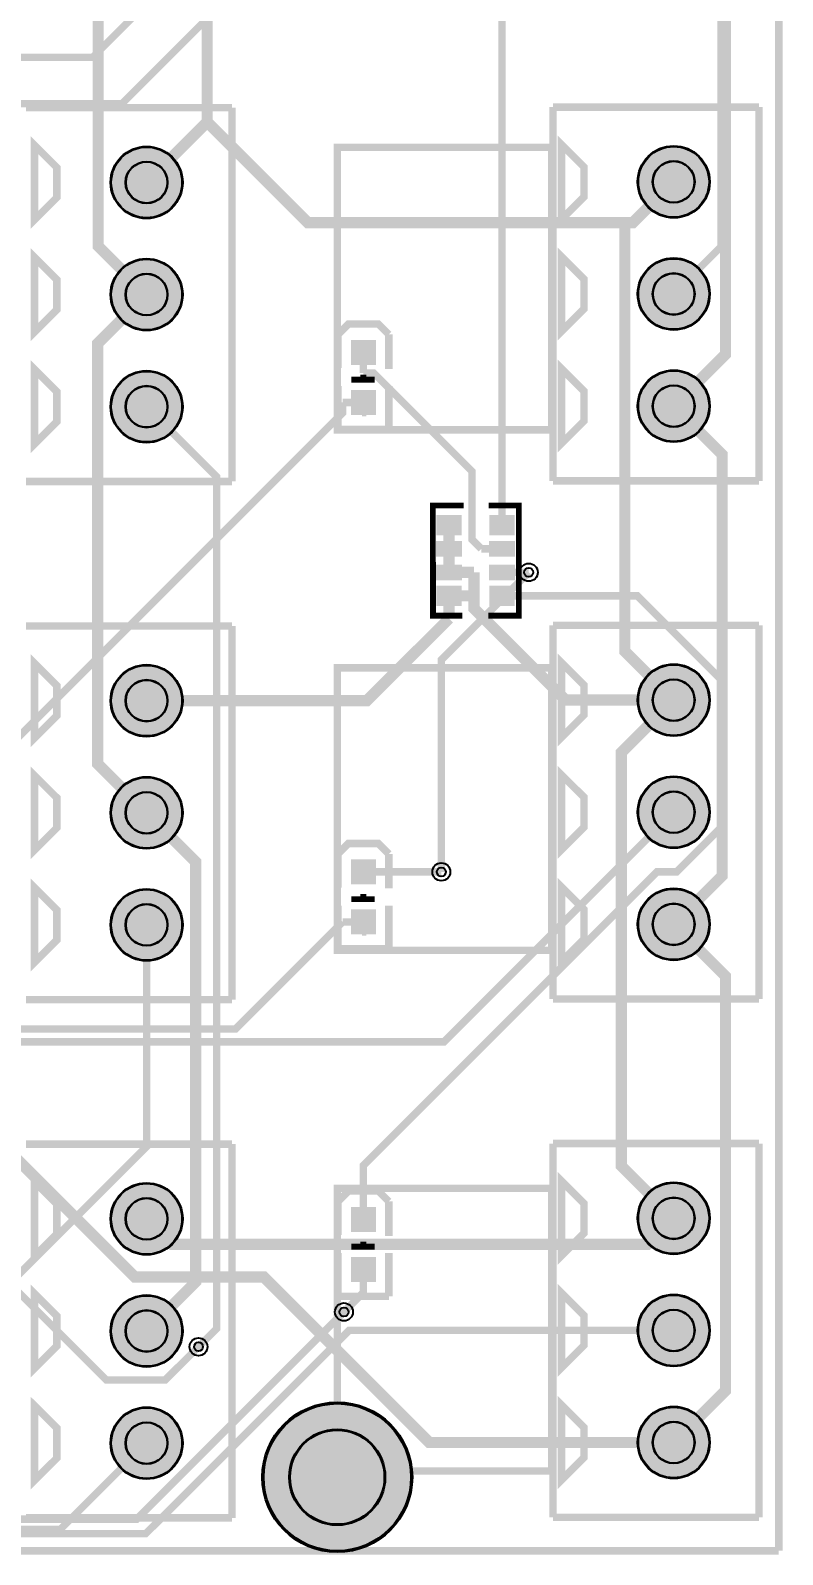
# Model space of a CAD drawing. Header units: millimetres. Extents: x -12.6 to 62.6, y -134.6 to -40.2.
# Drawn here: x 37.1 to 62.6, y -134.6 to -82.8 of the extents above; entities that cross this region are included whole.
import ezdxf

# ---------------------------------------------------------------- set-up
doc = ezdxf.new("R2010")
doc.units = ezdxf.units.MM
for name, color, linetype, true_color in [('BoardOutLine', 7, 'Continuous', 0xff00ff), ('BottomLayer', 7, 'Continuous', 0x0000ff), ('BottomSolderMaskLayer', 7, 'Continuous', 0xaa00ff), ('Document', 7, 'Continuous', 0xffffff), ('Hole', 7, 'Continuous', 0x222222), ('Multi-Layer', 7, 'Continuous', 0xc0c0c0), ('TopLayer', 7, 'Continuous', 0xff0000), ('TopPasteMaskLayer', 7, 'Continuous', 0x808080), ('TopSilkLayer', 7, 'Continuous', 0xffcc00), ('TopSolderMaskLayer', 7, 'Continuous', 0x800080)]:
    doc.layers.add(name, color=color, linetype=linetype, true_color=true_color)

msp = doc.modelspace()

# ---------------------------------------------------------------- hatches: boundary and pattern name
at = {"layer": 'BottomSolderMaskLayer'}
for points in [[(39.79568199136405, -87.96875793751599, 1), (42.24648209296426, -87.96875793751599, 1)], [(57.702717805435654, -87.94894589789192, 1), (60.15351790703586, -87.94894589789192, 1)], [(39.79568199136405, -91.77876555753119, 1), (42.24648209296426, -91.77876555753119, 1)], [(57.702717805435654, -91.75895351790712, 1), (60.15351790703586, -91.75895351790712, 1)], [(39.79568199136405, -95.58877317754639, 1), (42.24648209296426, -95.58877317754639, 1)], [(57.702717805435654, -95.56896113792232, 1), (60.15351790703586, -95.56896113792232, 1)], [(39.79568199136405, -105.57962915925839, 1), (42.24648209296426, -105.57962915925839, 1)], [(57.702717805435654, -105.55981711963432, 1), (60.15351790703586, -105.55981711963432, 1)], [(39.79568199136405, -109.38963677927359, 1), (42.24648209296426, -109.38963677927359, 1)], [(57.702717805435654, -109.36982473964952, 1), (60.15351790703586, -109.36982473964952, 1)], [(39.79568199136405, -113.1996443992889, 1), (42.24648209296426, -113.1996443992889, 1)], [(57.702717805435654, -113.17983235966483, 1), (60.15351790703586, -113.17983235966483, 1)], [(39.79568199136405, -123.1902463804928, 1), (42.24648209296426, -123.1902463804928, 1)], [(57.702717805435654, -123.17043434086872, 1), (60.15351790703586, -123.17043434086872, 1)], [(39.79568199136405, -127.00025400050811, 1), (42.24648209296426, -127.00025400050811, 1)], [(57.702717805435654, -126.98044196088404, 1), (60.15351790703586, -126.98044196088404, 1)], [(44.947294894589845, -131.96926593853198, 1), (50.04889509779025, -131.96926593853198, 1)], [(39.79568199136405, -130.8102616205233, 1), (42.24648209296426, -130.8102616205233, 1)], [(57.702717805435654, -130.79044958089924, 1), (60.15351790703586, -130.79044958089924, 1)]]:
    msp.add_hatch(color=256, dxfattribs=at).paths.add_polyline_path(points)
at = {"layer": 'Document'}
for points in [[(48.436728473456924, -93.40203200406415), (48.436728473456924, -94.06243332486679), (48.28432816865643, -94.06243332486679), (48.28432816865643, -93.40203200406415)], [(48.48869697739383, -95.25577851155708), (48.48869697739383, -95.91617983235972), (48.336296672593335, -95.91617983235972), (48.336296672593335, -95.25577851155708)], [(48.111938023876064, -95.53093726187467), (48.77233934467881, -95.53093726187467), (48.77233934467881, -95.68333756667516), (48.111938023876064, -95.68333756667516)], [(48.436728473456924, -111.05506731013475), (48.436728473456924, -111.71546863093738), (48.28432816865643, -111.71546863093738), (48.28432816865643, -111.05506731013475)], [(48.111938023876064, -113.18397256794526), (48.77233934467881, -113.18397256794526), (48.77233934467881, -113.33637287274587), (48.111938023876064, -113.33637287274587)], [(48.48869697739383, -112.90881381762767), (48.48869697739383, -113.56921513843031), (48.336296672593335, -113.56921513843031), (48.336296672593335, -112.90881381762767)], [(48.436728473456924, -122.86609093218203), (48.436728473456924, -123.52649225298455), (48.28432816865643, -123.52649225298455), (48.28432816865643, -122.86609093218203)], [(48.48869697739383, -124.71983743967496), (48.48869697739383, -125.3802387604776), (48.336296672593335, -125.3802387604776), (48.336296672593335, -124.71983743967496)], [(48.111938023876064, -124.99499618999255), (48.77233934467881, -124.99499618999255), (48.77233934467881, -125.14739649479304), (48.111938023876064, -125.14739649479304)]]:
    msp.add_hatch(color=256, dxfattribs=at).paths.add_polyline_path(points)
at = {"layer": 'Multi-Layer'}
for points in [[(39.82108204216415, -87.96875793751599, 1), (42.221082042164156, -87.96875793751599, 1)], [(57.728117856235755, -87.94894589789192, 1), (60.12811785623576, -87.94894589789192, 1)], [(39.82108204216415, -91.77876555753119, 1), (42.221082042164156, -91.77876555753119, 1)], [(57.728117856235755, -91.75895351790712, 1), (60.12811785623576, -91.75895351790712, 1)], [(39.82108204216415, -95.58877317754639, 1), (42.221082042164156, -95.58877317754639, 1)], [(57.728117856235755, -95.56896113792232, 1), (60.12811785623576, -95.56896113792232, 1)], [(39.82108204216415, -105.57962915925839, 1), (42.221082042164156, -105.57962915925839, 1)], [(57.728117856235755, -105.55981711963432, 1), (60.12811785623576, -105.55981711963432, 1)], [(39.82108204216415, -109.38963677927359, 1), (42.221082042164156, -109.38963677927359, 1)], [(57.728117856235755, -109.36982473964952, 1), (60.12811785623576, -109.36982473964952, 1)], [(39.82108204216415, -113.1996443992889, 1), (42.221082042164156, -113.1996443992889, 1)], [(57.728117856235755, -113.17983235966483, 1), (60.12811785623576, -113.17983235966483, 1)], [(39.82108204216415, -123.1902463804928, 1), (42.221082042164156, -123.1902463804928, 1)], [(57.728117856235755, -123.17043434086872, 1), (60.12811785623576, -123.17043434086872, 1)], [(39.82108204216415, -127.00025400050811, 1), (42.221082042164156, -127.00025400050811, 1)], [(57.728117856235755, -126.98044196088404, 1), (60.12811785623576, -126.98044196088404, 1)], [(39.82108204216415, -130.8102616205233, 1), (42.221082042164156, -130.8102616205233, 1)], [(57.728117856235755, -130.79044958089924, 1), (60.12811785623576, -130.79044958089924, 1)]]:
    msp.add_hatch(color=256, dxfattribs=at).paths.add_polyline_path(points)
at = {"layer": 'TopLayer'}
for points in [[(47.98709677419356, -93.34447548895093), (48.78709677419374, -93.34447548895093), (48.78709677419374, -94.144475488951), (47.98709677419356, -94.144475488951)], [(47.98709677419356, -95.0462788925579), (48.78709677419374, -95.0462788925579), (48.78709677419374, -95.84627889255785), (47.98709677419356, -95.84627889255785)], [(51.69712979425958, -99.29349758699527), (51.69712979425958, -99.94348488696983), (50.8971297942594, -99.94348488696983), (50.8971297942594, -99.29349758699527)], [(53.49707899415807, -99.29349758699527), (53.49707899415807, -99.94348488696983), (52.69707899415789, -99.94348488696983), (52.69707899415789, -99.29349758699527)], [(51.69712979425958, -100.16832613665235), (51.69712979425958, -100.66835153670309), (50.8971297942594, -100.66835153670309), (50.8971297942594, -100.16832613665235)], [(53.49707899415807, -100.16832613665235), (53.49707899415807, -100.66835153670309), (52.69707899415789, -100.66835153670309), (52.69707899415789, -100.16832613665235)], [(51.69712979425958, -100.96842773685557), (51.69712979425958, -101.4684531369063), (50.8971297942594, -101.4684531369063), (50.8971297942594, -100.96842773685557)], [(53.49707899415807, -100.96842773685557), (53.49707899415807, -101.4684531369063), (52.69707899415789, -101.4684531369063), (52.69707899415789, -100.96842773685557)], [(51.69712979425958, -101.69329438658883), (51.69712979425958, -102.34328168656339), (50.8971297942594, -102.34328168656339), (50.8971297942594, -101.69329438658883)], [(53.49707899415807, -101.69329438658883), (53.49707899415807, -102.34328168656339), (52.69707899415789, -102.34328168656339), (52.69707899415789, -101.69329438658883)], [(47.98709677419356, -110.99751079502164), (48.78709677419374, -110.99751079502164), (48.78709677419374, -111.79751079502171), (47.98709677419356, -111.79751079502171)], [(47.98709677419356, -112.69931419862849), (48.78709677419374, -112.69931419862849), (48.78709677419374, -113.49931419862844), (47.98709677419356, -113.49931419862844)], [(47.98709677419356, -122.80853441706881), (48.78709677419374, -122.80853441706881), (48.78709677419374, -123.60853441706888), (47.98709677419356, -123.60853441706888)], [(47.98709677419356, -124.51033782067577), (48.78709677419374, -124.51033782067577), (48.78709677419374, -125.31033782067561), (47.98709677419356, -125.31033782067561)]]:
    msp.add_hatch(color=256, dxfattribs=at).paths.add_polyline_path(points)
at = {"layer": 'TopPasteMaskLayer'}
for points in [[(47.98709677419356, -93.34447548895093), (48.78709677419374, -93.34447548895093), (48.78709677419374, -94.144475488951), (47.98709677419356, -94.144475488951)], [(47.98709677419356, -95.0462788925579), (48.78709677419374, -95.0462788925579), (48.78709677419374, -95.84627889255785), (47.98709677419356, -95.84627889255785)], [(51.69712979425958, -99.29349758699527), (51.69712979425958, -99.94348488696983), (50.8971297942594, -99.94348488696983), (50.8971297942594, -99.29349758699527)], [(53.49707899415807, -99.29349758699527), (53.49707899415807, -99.94348488696983), (52.69707899415789, -99.94348488696983), (52.69707899415789, -99.29349758699527)], [(51.69712979425958, -100.16832613665235), (51.69712979425958, -100.66835153670309), (50.8971297942594, -100.66835153670309), (50.8971297942594, -100.16832613665235)], [(53.49707899415807, -100.16832613665235), (53.49707899415807, -100.66835153670309), (52.69707899415789, -100.66835153670309), (52.69707899415789, -100.16832613665235)], [(51.69712979425958, -100.96842773685557), (51.69712979425958, -101.4684531369063), (50.8971297942594, -101.4684531369063), (50.8971297942594, -100.96842773685557)], [(53.49707899415807, -100.96842773685557), (53.49707899415807, -101.4684531369063), (52.69707899415789, -101.4684531369063), (52.69707899415789, -100.96842773685557)], [(51.69712979425958, -101.69329438658883), (51.69712979425958, -102.34328168656339), (50.8971297942594, -102.34328168656339), (50.8971297942594, -101.69329438658883)], [(53.49707899415807, -101.69329438658883), (53.49707899415807, -102.34328168656339), (52.69707899415789, -102.34328168656339), (52.69707899415789, -101.69329438658883)], [(47.98709677419356, -110.99751079502164), (48.78709677419374, -110.99751079502164), (48.78709677419374, -111.79751079502171), (47.98709677419356, -111.79751079502171)], [(47.98709677419356, -112.69931419862849), (48.78709677419374, -112.69931419862849), (48.78709677419374, -113.49931419862844), (47.98709677419356, -113.49931419862844)], [(47.98709677419356, -122.80853441706881), (48.78709677419374, -122.80853441706881), (48.78709677419374, -123.60853441706888), (47.98709677419356, -123.60853441706888)], [(47.98709677419356, -124.51033782067577), (48.78709677419374, -124.51033782067577), (48.78709677419374, -125.31033782067561), (47.98709677419356, -125.31033782067561)]]:
    msp.add_hatch(color=256, dxfattribs=at).paths.add_polyline_path(points)
at = {"layer": 'TopSolderMaskLayer'}
for points in [[(39.79568199136405, -87.96875793751599, 1), (42.24648209296426, -87.96875793751599, 1)], [(57.702717805435654, -87.94894589789192, 1), (60.15351790703586, -87.94894589789192, 1)], [(39.79568199136405, -91.77876555753119, 1), (42.24648209296426, -91.77876555753119, 1)], [(57.702717805435654, -91.75895351790712, 1), (60.15351790703586, -91.75895351790712, 1)], [(47.96169672339329, -93.31907543815089), (48.81249682499379, -93.31907543815089), (48.81249682499379, -94.16987553975116), (47.96169672339329, -94.16987553975116)], [(39.79568199136405, -95.58877317754639, 1), (42.24648209296426, -95.58877317754639, 1)], [(57.702717805435654, -95.56896113792232, 1), (60.15351790703586, -95.56896113792232, 1)], [(47.96169672339329, -95.02087884175774), (48.81249682499379, -95.02087884175774), (48.81249682499379, -95.87167894335789), (47.96169672339329, -95.87167894335789)], [(51.72838681429789, -99.27286044894686), (51.72838681429789, -99.96412202501824), (50.865864833913975, -99.96412202501824), (50.865864833913975, -99.27286044894686)], [(53.528343954503725, -99.27286044894686), (53.528343954503725, -99.96412202501824), (52.66582197411958, -99.96412202501824), (52.66582197411958, -99.27286044894686)], [(51.73776471423912, -100.15245029844903), (51.73776471423912, -100.68422737490641), (50.856484551678705, -100.68422737490641), (50.856484551678705, -100.15245029844903)], [(53.537724236738995, -100.15245029844903), (53.537724236738995, -100.68422737490641), (52.65644407417858, -100.68422737490641), (52.65644407417858, -100.15245029844903)], [(51.73776471423912, -100.95255189865225), (51.73776471423912, -101.48432897510963), (50.856484551678705, -101.48432897510963), (50.856484551678705, -100.95255189865225)], [(53.537724236738995, -100.95255189865225), (53.537724236738995, -101.48432897510963), (52.65644407417858, -101.48432897510963), (52.65644407417858, -100.95255189865225)], [(51.72838681429789, -101.67265724854042), (51.72838681429789, -102.3639188246118), (50.865864833913975, -102.3639188246118), (50.865864833913975, -101.67265724854042)], [(53.528343954503725, -101.67265724854042), (53.528343954503725, -102.3639188246118), (52.66582197411958, -102.3639188246118), (52.66582197411958, -101.67265724854042)], [(39.79568199136405, -105.57962915925839, 1), (42.24648209296426, -105.57962915925839, 1)], [(57.702717805435654, -105.55981711963432, 1), (60.15351790703586, -105.55981711963432, 1)], [(39.79568199136405, -109.38963677927359, 1), (42.24648209296426, -109.38963677927359, 1)], [(57.702717805435654, -109.36982473964952, 1), (60.15351790703586, -109.36982473964952, 1)], [(47.96169672339329, -110.97211074422148), (48.81249682499379, -110.97211074422148), (48.81249682499379, -111.82291084582175), (47.96169672339329, -111.82291084582175)], [(39.79568199136405, -113.1996443992889, 1), (42.24648209296426, -113.1996443992889, 1)], [(57.702717805435654, -113.17983235966483, 1), (60.15351790703586, -113.17983235966483, 1)], [(47.96169672339329, -112.67391414782844), (48.81249682499379, -112.67391414782844), (48.81249682499379, -113.52471424942848), (47.96169672339329, -113.52471424942848)], [(39.79568199136405, -123.1902463804928, 1), (42.24648209296426, -123.1902463804928, 1)], [(57.702717805435654, -123.17043434086872, 1), (60.15351790703586, -123.17043434086872, 1)], [(47.96169672339329, -122.78313436626877), (48.81249682499379, -122.78313436626877), (48.81249682499379, -123.63393446786893), (47.96169672339329, -123.63393446786893)], [(47.96169672339329, -124.48493776987561), (48.81249682499379, -124.48493776987561), (48.81249682499379, -125.33573787147577), (47.96169672339329, -125.33573787147577)], [(39.79568199136405, -127.00025400050811, 1), (42.24648209296426, -127.00025400050811, 1)], [(57.702717805435654, -126.98044196088404, 1), (60.15351790703586, -126.98044196088404, 1)], [(44.947294894589845, -131.96926593853198, 1), (50.04889509779025, -131.96926593853198, 1)], [(39.79568199136405, -130.8102616205233, 1), (42.24648209296426, -130.8102616205233, 1)], [(57.702717805435654, -130.79044958089924, 1), (60.15351790703586, -130.79044958089924, 1)]]:
    msp.add_hatch(color=256, dxfattribs=at).paths.add_polyline_path(points)

# ---------------------------------------------------------------- linework, layer by layer
at = {"layer": 'BoardOutLine', "const_width": 0.25400050800101603}
for points in [[(62.49809499619005, -134.46913893827798), (62.49809499619005, -66.96913893827787)], [(-12.501905003809952, -134.46913893827798), (62.49809499619005, -134.46913893827798)]]:
    msp.add_lwpolyline(points, dxfattribs=at)
at = {"layer": 'BottomLayer'}
for points, const_width in [([(43.077216154432335, -85.91249682499381), (43.077216154432335, -72.41414782829577)], 0.38100076200152405), ([(39.3761747523497, -75.81292862585735), (39.3761747523497, -90.13373126746262), (41.02108204216415, -91.77863855727719)], 0.38100076200152405), ([(58.92811785623576, -77.95821691643391), (60.68732537465098, -79.71742443484891), (60.68732537465098, -93.80962661925332), (58.92811785623576, -95.56883413766832)], 0.38100076200152405), ([(41.02108204216415, -87.96863093726188), (43.077216154432335, -85.91249682499381)], 0.38100076200152405), ([(57.267970535941004, -89.33362966725929), (46.49834899669804, -89.33362966725929), (43.077216154432335, -85.91249682499381)], 0.38100076200152405), ([(58.92811785623576, -87.9488188976378), (57.54330708661405, -89.33362966725929), (57.267970535941004, -89.33362966725929)], 0.38100076200152405), ([(57.267970535941004, -89.33362966725929), (57.267970535941004, -103.89954279908557), (58.92811785623576, -105.55969011938032)], 0.38100076200152405), ([(41.02108204216415, -91.77863855727719), (39.35941071882144, -93.4403098806198), (39.35941071882144, -107.72783845567699), (41.02108204216415, -109.38950977901959)], 0.38100076200152405), ([(41.02108204216415, -95.58864617729239), (43.40259080518172, -97.97015494030995), (43.40259080518172, -126.91833883667766), (42.784353568707274, -127.53657607315222)], 0.25400050800101603), ([(58.92811785623576, -113.17970535941072), (60.57302514605021, -111.53479806959626), (60.57302514605021, -97.213741427483), (58.92811785623576, -95.56883413766832)], 0.38100076200152405), ([(54.00355600711214, -101.218313436627), (51.03378206756429, -104.18808737617485), (51.03378206756429, -111.39738379476762)], 0.25400050800101603), ([(58.92811785623576, -105.55969011938032), (57.14986029972056, -107.3379476758954), (57.14986029972056, -121.39204978409964), (58.92811785623576, -123.17030734061473)], 0.38100076200152405), ([(41.02108204216415, -109.38950977901959), (42.690373380746905, -111.05880111760223), (42.690373380746905, -125.33083566167136), (41.02108204216415, -127.000127000254)], 0.38100076200152405), ([(-1.0680721361442238, -130.58661417322833), (1.3070866141732722, -132.96177292354594), (28.790957581915336, -132.96177292354594), (41.02108204216415, -120.73164846329689), (41.02108204216415, -113.19951739903479)], 0.25400050800101603), ([(58.92811785623576, -113.17970535941072), (60.68732537465098, -114.93891287782583), (60.68732537465098, -129.03111506223024), (58.92811785623576, -130.79032258064524)], 0.38100076200152405), ([(-4.698247396494708, -130.42354584709176), (-2.4056388112776403, -130.42354584709176), (0.5664211328422653, -133.39560579121166), (40.68199136398266, -133.39560579121166), (47.72517145034294, -126.3524257048515)], 0.25400050800101603), ([(-5.466344932689935, -132.13855727711461), (-1.3045466090932223, -132.13855727711461), (0.4432308864617198, -133.88633477266956), (40.99187198374398, -133.88633477266956), (47.89789179578361, -126.98031496062993), (58.92811785623576, -126.98031496062993)], 0.25400050800101603)]:
    msp.add_lwpolyline(points, dxfattribs=dict(at, const_width=const_width))
at = {"layer": 'BottomSolderMaskLayer'}
for centre, radius in [((41.02108204216415, -87.96875793751599), 1.2254000508001017), ((58.92811785623576, -87.94894589789192), 1.2254000508001017), ((41.02108204216415, -87.9688341376683), 0.7148166963000593), ((58.92811785623576, -87.94902209804422), 0.7148166963000593), ((41.02108204216415, -91.77876555753119), 1.2254000508001017), ((58.92811785623576, -91.75895351790712), 1.2254000508001017), ((41.02108204216415, -91.7788417576835), 0.7148166963000593), ((58.92811785623576, -91.75902971805942), 0.7148166963000593), ((41.02108204216415, -95.58877317754639), 1.2254000508001017), ((58.92811785623576, -95.56896113792232), 1.2254000508001017), ((41.02108204216415, -95.5888493776988), 0.7148166963000593), ((58.92811785623576, -95.56903733807474), 0.7148166963000593), ((41.02108204216415, -105.57962915925839), 1.2254000508001017), ((58.92811785623576, -105.55981711963432), 1.2254000508001017), ((41.02108204216415, -105.57955295910608), 0.7148166963000593), ((58.92811785623576, -105.5597409194819), 0.7148166963000593), ((41.02108204216415, -109.38963677927359), 1.2254000508001017), ((58.92811785623576, -109.36982473964952), 1.2254000508001017), ((41.02108204216415, -109.38956057912128), 0.7148166963000593), ((58.92811785623576, -109.3697485394971), 0.7148166963000593), ((41.02108204216415, -113.1996443992889), 1.2254000508001017), ((58.92811785623576, -113.17983235966483), 1.2254000508001017), ((41.02108204216415, -113.19956819913648), 0.7148166963000593), ((58.92811785623576, -113.1797561595123), 0.7148166963000593), ((41.02108204216415, -123.1902463804928), 1.2254000508001017), ((58.92811785623576, -123.17043434086872), 1.2254000508001017), ((41.02108204216415, -123.1902463804928), 0.7148166963000593), ((58.92811785623576, -123.17043434086872), 0.7148166963000593), ((41.02108204216415, -127.00025400050811), 1.2254000508001017), ((58.92811785623576, -126.98044196088404), 1.2254000508001017), ((41.02108204216415, -127.00025400050811), 0.7148166963000593), ((58.92811785623576, -126.98044196088404), 0.7148166963000593), ((47.49809499619005, -131.96926593853198), 2.550800101600203), ((41.02108204216415, -130.8102616205233), 1.2254000508001017), ((58.92811785623576, -130.79044958089924), 1.2254000508001017), ((41.02108204216415, -130.8102616205233), 0.7148166963000593), ((47.49707899415807, -131.96913893827798), 1.63251206502413), ((58.92811785623576, -130.79044958089924), 0.7148166963000593)]:
    msp.add_circle(centre, radius, dxfattribs=at)
at = {"layer": 'Hole'}
for centre in [(54.00355600711214, -101.21844043688088), (51.03378206756429, -111.39751079502173), (47.72517145034294, -126.35255270510538), (42.784353568707274, -127.53670307340622)]:
    msp.add_circle(centre, 0.15240030480060962, dxfattribs=at)
at = {"layer": 'Multi-Layer'}
for centre, radius in [((41.02108204216415, -87.96875793751599), 1.2000000000000002), ((58.92811785623576, -87.94894589789192), 1.2000000000000002), ((41.02108204216415, -87.9688341376683), 0.7000000000000001), ((58.92811785623576, -87.94902209804422), 0.7000000000000001), ((41.02108204216415, -91.77876555753119), 1.2000000000000002), ((58.92811785623576, -91.75895351790712), 1.2000000000000002), ((41.02108204216415, -91.7788417576835), 0.7000000000000001), ((58.92811785623576, -91.75902971805942), 0.7000000000000001), ((41.02108204216415, -95.58877317754639), 1.2000000000000002), ((58.92811785623576, -95.56896113792232), 1.2000000000000002), ((41.02108204216415, -95.5888493776988), 0.7000000000000001), ((58.92811785623576, -95.56903733807474), 0.7000000000000001), ((54.00355600711214, -101.21844043688088), 0.30480060960121924), ((41.02108204216415, -105.57962915925839), 1.2000000000000002), ((58.92811785623576, -105.55981711963432), 1.2000000000000002), ((41.02108204216415, -105.57955295910608), 0.7000000000000001), ((58.92811785623576, -105.5597409194819), 0.7000000000000001), ((41.02108204216415, -109.38963677927359), 1.2000000000000002), ((58.92811785623576, -109.36982473964952), 1.2000000000000002), ((41.02108204216415, -109.38956057912128), 0.7000000000000001), ((58.92811785623576, -109.3697485394971), 0.7000000000000001), ((51.03378206756429, -111.39751079502173), 0.30480060960121924), ((41.02108204216415, -113.1996443992889), 1.2000000000000002), ((58.92811785623576, -113.17983235966483), 1.2000000000000002), ((41.02108204216415, -113.19956819913648), 0.7000000000000001), ((58.92811785623576, -113.1797561595123), 0.7000000000000001), ((41.02108204216415, -123.1902463804928), 1.2000000000000002), ((58.92811785623576, -123.17043434086872), 1.2000000000000002), ((41.02108204216415, -123.1902463804928), 0.7000000000000001), ((58.92811785623576, -123.17043434086872), 0.7000000000000001), ((41.02108204216415, -127.00025400050811), 1.2000000000000002), ((58.92811785623576, -126.98044196088404), 1.2000000000000002), ((41.02108204216415, -127.00025400050811), 0.7000000000000001), ((47.72517145034294, -126.35255270510538), 0.30480060960121924), ((58.92811785623576, -126.98044196088404), 0.7000000000000001), ((42.784353568707274, -127.53670307340622), 0.30480060960121924), ((47.49809499619005, -131.96926593853198), 2.5), ((41.02108204216415, -130.8102616205233), 1.2000000000000002), ((58.92811785623576, -130.79044958089924), 1.2000000000000002), ((41.02108204216415, -130.8102616205233), 0.7000000000000001), ((47.49707899415807, -131.96913893827798), 1.6), ((58.92811785623576, -130.79044958089924), 0.7000000000000001)]:
    msp.add_circle(centre, radius, dxfattribs=at)
at = {"layer": 'TopLayer'}
for points, const_width in [([(58.92811785623576, -91.75882651765312), (60.535179070358254, -90.15176530353062), (60.535179070358254, -73.5510541021082), (59.5554991109982, -72.57137414274825), (48.252476504953165, -72.57137414274825), (44.697993395986714, -76.12585725171459), (40.29260858521707, -76.12585725171459), (34.13436626873249, -82.28409956819917), (19.582677165354198, -82.28409956819917), (8.681737363474667, -93.1850393700787)], 0.25400050800101603), ([(23.892557785115514, -83.71869443738899), (39.18592837185656, -83.71869443738899), (48.756413512827066, -74.1482092964186), (58.92811785623576, -74.1482092964186)], 0.25400050800101603), ([(48.38709677419365, -76.7964185928372), (48.73964947929903, -76.7964185928372), (53.09702819405629, -81.15379730759469), (53.09702819405629, -99.61861823723655)], 0.25400050800101603), ([(24.392430784861745, -85.29095758191522), (40.184150368300834, -85.29095758191522), (47.68199136398289, -77.79311658623317)], 0.25400050800101603), ([(48.38709677419365, -93.74434848869703), (48.38709677419365, -94.44945389890779)], 0.25400050800101603), ([(48.38709677419365, -94.44945389890779), (48.73964947929903, -94.44945389890779), (52.0787401574803, -97.78854457708928), (52.0787401574803, -100.10502921005843), (52.39192278384553, -100.41821183642378)], 0.25400050800101603), ([(-2.2860045720091193, -114.98361696723407), (-2.2860045720091193, -115.19773939547883), (-1.168402336804661, -116.3153416306834), (2.7200914401828413, -116.3153416306834), (2.9580899161799152, -116.55334010668025), (3.4648209296419736, -116.55334010668025), (3.7137414274830007, -116.30441960883923), (27.176276352552804, -116.30441960883923), (47.68199136398289, -95.79870459740937), (47.68199136398289, -95.44615189230376)], 0.25400050800101603), ([(48.38709677419365, -95.44615189230376), (47.68199136398289, -95.44615189230376)], 0.25400050800101603), ([(51.29718059436141, -99.61861823723655), (51.29718059436141, -100.41821183642378)], 0.38100076200152405), ([(51.29718059436141, -100.41821183642378), (51.29718059436141, -101.218313436627)], 0.38100076200152405), ([(53.09702819405629, -100.41821183642378), (52.39192278384553, -100.41821183642378)], 0.25400050800101603), ([(51.29718059436141, -101.218313436627), (52.141986283972756, -101.218313436627)], 0.38100076200152405), ([(52.141986283972756, -101.218313436627), (52.141986283972756, -102.01816103632211)], 0.38100076200152405), ([(54.00355600711214, -101.218313436627), (53.09702819405629, -101.218313436627)], 0.25400050800101603), ([(48.38709677419365, -123.20840741681491), (48.38709677419365, -121.37045974091961), (58.359410718821664, -111.39814579629171), (59.03022606045215, -111.39814579629171), (60.63119126238257, -109.79718059436118), (60.63119126238257, -104.95821691643391), (57.691135382270886, -102.01816103632211), (53.09702819405629, -102.01816103632211)], 0.25400050800101603), ([(51.29718059436141, -102.01816103632211), (52.141986283972756, -102.01816103632211)], 0.38100076200152405), ([(51.29718059436141, -102.01816103632211), (51.29718059436141, -102.78778257556519)], 0.38100076200152405), ([(58.92811785623576, -105.55969011938032), (55.254508509017114, -105.55969011938032), (52.141986283972756, -102.44716789433585), (52.141986283972756, -102.01816103632211)], 0.38100076200152405), ([(41.02108204216415, -105.57950215900439), (48.50546101092209, -105.57950215900439), (51.29718059436141, -102.78778257556519)], 0.38100076200152405), ([(-3.5560071120141856, -120.72860045720097), (-3.5560071120141856, -120.46672593345193), (-0.3870967741935374, -117.29781559563128), (1.7457454914909931, -117.29781559563128), (1.8684277368555513, -117.42049784099584), (3.8239776479551892, -117.42049784099584), (4.072898145796216, -117.17157734315481), (51.12623825247647, -117.17157734315481), (58.92811785623576, -109.36969773939552)], 0.25400050800101603), ([(48.38709677419365, -111.39738379476762), (51.03378206756429, -111.39738379476762)], 0.25400050800101603), ([(-3.5560071120141856, -114.98361696723407), (-3.5560071120141856, -115.18326136652286), (-1.8750317500634992, -116.86423672847354), (2.6558293116586356, -116.86423672847354), (2.77851155702308, -116.98691897383799), (3.644399288798695, -116.98691897383799), (3.893319786639495, -116.73799847599696), (44.04318008636028, -116.73799847599696), (47.68199136398289, -113.09918719837447)], 0.25400050800101603), ([(48.38709677419365, -113.09918719837447), (47.68199136398289, -113.09918719837447)], 0.25400050800101603), ([(-9.90601981203963, -120.72860045720097), (-9.90601981203963, -121.21704343408692), (-9.077216154432335, -122.04584709169421), (0.2923545847091873, -122.04584709169421), (4.425958851917812, -117.9122428244857), (33.36703073406147, -117.9122428244857), (40.61899923799865, -125.16421132842265), (45.001016002031974, -125.16421132842265), (50.627127254254674, -130.79032258064524), (58.92811785623576, -130.79032258064524)], 0.38100076200152405), ([(-3.096012192024318, -127.8891287782576), (-1.704343408686782, -127.8891287782576), (2.4919989839979735, -123.69278638557284), (2.4919989839979735, -122.34861569723137), (3.88366776733551, -120.95694691389394), (7.857505715011484, -120.95694691389394), (8.431038862077685, -121.53048006096014), (30.493014986030175, -121.53048006096014), (30.725425450850935, -121.29806959613927), (32.28524257048525, -121.29806959613927), (39.649987299974555, -128.6628143256288), (41.65811531623058, -128.6628143256288), (42.784353568707274, -127.53657607315222)], 0.25400050800101603), ([(58.92811785623576, -123.17030734061473), (58.044958089916236, -124.05346710693425), (41.88442976885972, -124.05346710693425), (41.02108204216415, -123.1901193802388)], 0.38100076200152405), ([(47.72517145034294, -126.3524257048515), (48.38709677419365, -125.69050038100079), (48.38709677419365, -124.91021082042164)], 0.25400050800101603), ([(-3.096012192024318, -132.96913893827787), (-2.325882651765369, -133.73926847853704), (38.09194818389642, -133.73926847853704), (41.02108204216415, -130.8101346202693)], 0.25400050800101603)]:
    msp.add_lwpolyline(points, dxfattribs=dict(at, const_width=const_width))
at = {"layer": 'TopSilkLayer'}
for points, const_width in [([(43.92108204216402, -85.42882905765816), (36.92108204216402, -85.42882905765816)], 0.25400050800101603), ([(43.92108204216402, -85.42882905765816), (43.92108204216402, -98.12885445770894)], 0.25400050800101603), ([(61.82811785623585, -85.40901701803409), (54.82811785623562, -85.40901701803409)], 0.25400050800101603), ([(54.82811785623562, -85.40901701803409), (54.82811785623562, -98.10904241808487)], 0.25400050800101603), ([(61.82811785623585, -85.40901701803409), (61.82811785623585, -98.10904241808487)], 0.25400050800101603), ([(47.52349504699032, -93.1348742697486), (47.879095758191625, -92.77927355854717), (48.89509779019568, -92.77927355854717), (49.25069850139698, -93.1348742697486)], 0.25400050800101603), ([(47.52349504699032, -94.27787655575321), (47.52349504699032, -93.1348742697486)], 0.25400050800101603), ([(49.25069850139698, -94.30327660655325), (49.25069850139698, -93.1348742697486)], 0.25400050800101603), ([(47.52349504699032, -96.36068072136152), (47.52349504699032, -94.88747777495564)], 0.25400050800101603), ([(47.9806959613918, -94.67157734315481), (48.768097536195, -94.67157734315481)], 0.202997205994412), ([(48.379146558293314, -94.67157734315481), (48.379146558293314, -94.49621539243083)], 0.202997205994412), ([(49.25069850139698, -96.36068072136152), (49.25069850139698, -94.88747777495564)], 0.25400050800101603), ([(47.52349504699032, -96.36068072136152), (49.25069850139698, -96.36068072136152)], 0.25400050800101603), ([(43.92108204216402, -98.12885445770894), (36.92108204216402, -98.12885445770894)], 0.25400050800101603), ([(61.82811785623585, -98.10904241808487), (54.82811785623562, -98.10904241808487)], 0.25400050800101603), ([(51.74709169418338, -102.68796037592074), (50.74732029464053, -102.68796037592074), (50.74706629413254, -98.94805689611383), (51.78719837439667, -98.94805689611383)], 0.2), ([(52.64706629413263, -98.94843789687582), (53.66687833375681, -98.94843789687582), (53.66713233426481, -102.68834137668284), (52.62682245364476, -102.68834137668284)], 0.2), ([(43.92108204216402, -103.03954787909584), (36.92108204216402, -103.03954787909584)], 0.25400050800101603), ([(43.92108204216402, -103.03954787909584), (43.92108204216402, -115.73957327914673)], 0.25400050800101603), ([(61.82811785623585, -103.01973583947165), (54.82811785623562, -103.01973583947165)], 0.25400050800101603), ([(54.82811785623562, -103.01973583947165), (54.82811785623562, -115.71976123952254)], 0.25400050800101603), ([(61.82811785623585, -103.01973583947165), (61.82811785623585, -115.71976123952254)], 0.25400050800101603), ([(47.52349504699032, -110.78790957581919), (47.879095758191625, -110.43230886461777), (48.89509779019568, -110.43230886461777), (49.25069850139698, -110.78790957581919)], 0.25400050800101603), ([(47.52349504699032, -111.9309118618238), (47.52349504699032, -110.78790957581919)], 0.25400050800101603), ([(49.25069850139698, -111.95631191262385), (49.25069850139698, -110.78790957581919)], 0.25400050800101603), ([(47.9806959613918, -112.3246126492254), (48.768097536195, -112.3246126492254)], 0.202997205994412), ([(48.379146558293314, -112.3246126492254), (48.379146558293314, -112.14925069850142)], 0.202997205994412), ([(47.52349504699032, -114.01371602743211), (47.52349504699032, -112.54051308102623)], 0.25400050800101603), ([(49.25069850139698, -114.01371602743211), (49.25069850139698, -112.54051308102623)], 0.25400050800101603), ([(47.52349504699032, -114.01371602743211), (49.25069850139698, -114.01371602743211)], 0.25400050800101603), ([(43.92108204216402, -115.73957327914673), (36.92108204216402, -115.73957327914673)], 0.25400050800101603), ([(61.82811785623585, -115.71976123952254), (54.82811785623562, -115.71976123952254)], 0.25400050800101603), ([(43.92108204216402, -120.65024130048266), (36.92108204216402, -120.65024130048266)], 0.25400050800101603), ([(43.92108204216402, -120.65024130048266), (43.92108204216402, -133.35026670053344)], 0.25400050800101603), ([(61.82811785623585, -120.63042926085859), (54.82811785623562, -120.63042926085859)], 0.25400050800101603), ([(54.82811785623562, -120.63042926085859), (54.82811785623562, -133.33045466090937)], 0.25400050800101603), ([(61.82811785623585, -120.63042926085859), (61.82811785623585, -133.33045466090937)], 0.25400050800101603), ([(47.52349504699032, -122.59893319786647), (47.879095758191625, -122.24333248666505), (48.89509779019568, -122.24333248666505), (49.25069850139698, -122.59893319786647)], 0.25400050800101603), ([(47.52349504699032, -123.74193548387109), (47.52349504699032, -122.59893319786647)], 0.25400050800101603), ([(49.25069850139698, -123.76733553467113), (49.25069850139698, -122.59893319786647)], 0.25400050800101603), ([(47.52349504699032, -125.82473964947928), (47.52349504699032, -124.35153670307352)], 0.25400050800101603), ([(47.9806959613918, -124.13563627127269), (48.768097536195, -124.13563627127269)], 0.202997205994412), ([(48.379146558293314, -124.13563627127269), (48.379146558293314, -123.9602743205487)], 0.202997205994412), ([(49.25069850139698, -125.82473964947928), (49.25069850139698, -124.35153670307352)], 0.25400050800101603), ([(47.52349504699032, -125.82473964947928), (49.25069850139698, -125.82473964947928)], 0.25400050800101603), ([(43.92108204216402, -133.35026670053344), (36.92108204216402, -133.35026670053344)], 0.25400050800101603), ([(61.82811785623585, -133.33045466090937), (54.82811785623562, -133.33045466090937)], 0.25400050800101603)]:
    msp.add_lwpolyline(points, dxfattribs=dict(at, const_width=const_width))
at = {"layer": 'TopSilkLayer', "const_width": 0.25400050800101603}
for points in [[(37.21107442214884, -86.69883159766323), (37.973075946151994, -87.46083312166627), (37.973075946151994, -88.47683515367032), (37.21107442214884, -89.23883667767336), (37.21107442214884, -86.69883159766323)], [(55.118110236220446, -86.67901955803916), (55.8801117602236, -87.4410210820422), (55.8801117602236, -88.45702311404625), (55.118110236220446, -89.21902463804929), (55.118110236220446, -86.67901955803916)], [(47.49809499619005, -86.7734315468631), (54.787909575819185, -86.7734315468631), (54.787909575819185, -96.37465074930162), (47.49809499619005, -96.37465074930162), (47.49809499619005, -86.7734315468631)], [(37.21107442214884, -90.50883921767843), (37.973075946151994, -91.27084074168147), (37.973075946151994, -92.28684277368552), (37.21107442214884, -93.04884429768856), (37.21107442214884, -90.50883921767843)], [(55.118110236220446, -90.48902717805436), (55.8801117602236, -91.2510287020574), (55.8801117602236, -92.26703073406145), (55.118110236220446, -93.02903225806449), (55.118110236220446, -90.48902717805436)], [(37.21107442214884, -94.31884683769374), (37.973075946151994, -95.08084836169678), (37.973075946151994, -96.09685039370083), (37.21107442214884, -96.85885191770387), (37.21107442214884, -94.31884683769374)], [(55.118110236220446, -94.29903479806956), (55.8801117602236, -95.06103632207271), (55.8801117602236, -96.07703835407676), (55.118110236220446, -96.8390398780798), (55.118110236220446, -94.29903479806956)], [(37.21107442214884, -104.30955041910101), (37.973075946151994, -105.07155194310405), (37.973075946151994, -106.08755397510811), (37.21107442214884, -106.84955549911115), (37.21107442214884, -104.30955041910101)], [(55.118110236220446, -104.28973837947672), (55.8801117602236, -105.05173990347987), (55.8801117602236, -106.06774193548392), (55.118110236220446, -106.82974345948696), (55.118110236220446, -104.28973837947672)], [(47.49809499619005, -104.46405892811799), (54.787909575819185, -104.46405892811799), (54.787909575819185, -114.06527813055641), (47.49809499619005, -114.06527813055641), (47.49809499619005, -104.46405892811799)], [(37.21107442214884, -108.11955803911621), (37.973075946151994, -108.88155956311925), (37.973075946151994, -109.8975615951233), (37.21107442214884, -110.65956311912635), (37.21107442214884, -108.11955803911621)], [(55.118110236220446, -108.09974599949203), (55.8801117602236, -108.86174752349507), (55.8801117602236, -109.87774955549912), (55.118110236220446, -110.63975107950216), (55.118110236220446, -108.09974599949203)], [(37.21107442214884, -111.92956565913141), (37.973075946151994, -112.69156718313445), (37.973075946151994, -113.7075692151385), (37.21107442214884, -114.46957073914155), (37.21107442214884, -111.92956565913141)], [(55.118110236220446, -111.90975361950723), (55.8801117602236, -112.67175514351027), (55.8801117602236, -113.68775717551432), (55.118110236220446, -114.44975869951736), (55.118110236220446, -111.90975361950723)], [(37.21107442214884, -121.92024384048773), (37.973075946151994, -122.68224536449077), (37.973075946151994, -123.69824739649482), (37.21107442214884, -124.46024892049786), (37.21107442214884, -121.92024384048773)], [(55.118110236220446, -121.90043180086366), (55.8801117602236, -122.6624333248667), (55.8801117602236, -123.67843535687075), (55.118110236220446, -124.44043688087379), (55.118110236220446, -121.90043180086366)], [(47.49809499619005, -122.15443230886467), (54.787909575819185, -122.15443230886467), (54.787909575819185, -131.7556515113032), (47.49809499619005, -131.7556515113032), (47.49809499619005, -122.15443230886467)], [(37.21107442214884, -125.73025146050304), (37.973075946151994, -126.49225298450608), (37.973075946151994, -127.50825501651013), (37.21107442214884, -128.27025654051317), (37.21107442214884, -125.73025146050304)], [(55.118110236220446, -125.71043942087897), (55.8801117602236, -126.47244094488201), (55.8801117602236, -127.48844297688606), (55.118110236220446, -128.2504445008891), (55.118110236220446, -125.71043942087897)], [(37.21107442214884, -129.54025908051824), (37.973075946151994, -130.30226060452128), (37.973075946151994, -131.31826263652533), (37.21107442214884, -132.08026416052837), (37.21107442214884, -129.54025908051824)], [(55.118110236220446, -129.52044704089417), (55.8801117602236, -130.2824485648972), (55.8801117602236, -131.29845059690126), (55.118110236220446, -132.0604521209043), (55.118110236220446, -129.52044704089417)]]:
    msp.add_lwpolyline(points, close=True, dxfattribs=at)
at = {"layer": 'TopSolderMaskLayer'}
for centre, radius in [((41.02108204216415, -87.96875793751599), 1.2254000508001017), ((58.92811785623576, -87.94894589789192), 1.2254000508001017), ((41.02108204216415, -87.9688341376683), 0.7148166963000593), ((58.92811785623576, -87.94902209804422), 0.7148166963000593), ((41.02108204216415, -91.77876555753119), 1.2254000508001017), ((58.92811785623576, -91.75895351790712), 1.2254000508001017), ((41.02108204216415, -91.7788417576835), 0.7148166963000593), ((58.92811785623576, -91.75902971805942), 0.7148166963000593), ((41.02108204216415, -95.58877317754639), 1.2254000508001017), ((58.92811785623576, -95.56896113792232), 1.2254000508001017), ((41.02108204216415, -95.5888493776988), 0.7148166963000593), ((58.92811785623576, -95.56903733807474), 0.7148166963000593), ((41.02108204216415, -105.57962915925839), 1.2254000508001017), ((58.92811785623576, -105.55981711963432), 1.2254000508001017), ((41.02108204216415, -105.57955295910608), 0.7148166963000593), ((58.92811785623576, -105.5597409194819), 0.7148166963000593), ((41.02108204216415, -109.38963677927359), 1.2254000508001017), ((58.92811785623576, -109.36982473964952), 1.2254000508001017), ((41.02108204216415, -109.38956057912128), 0.7148166963000593), ((58.92811785623576, -109.3697485394971), 0.7148166963000593), ((41.02108204216415, -113.1996443992889), 1.2254000508001017), ((58.92811785623576, -113.17983235966483), 1.2254000508001017), ((41.02108204216415, -113.19956819913648), 0.7148166963000593), ((58.92811785623576, -113.1797561595123), 0.7148166963000593), ((41.02108204216415, -123.1902463804928), 1.2254000508001017), ((58.92811785623576, -123.17043434086872), 1.2254000508001017), ((41.02108204216415, -123.1902463804928), 0.7148166963000593), ((58.92811785623576, -123.17043434086872), 0.7148166963000593), ((41.02108204216415, -127.00025400050811), 1.2254000508001017), ((58.92811785623576, -126.98044196088404), 1.2254000508001017), ((41.02108204216415, -127.00025400050811), 0.7148166963000593), ((58.92811785623576, -126.98044196088404), 0.7148166963000593), ((47.49809499619005, -131.96926593853198), 2.550800101600203), ((41.02108204216415, -130.8102616205233), 1.2254000508001017), ((58.92811785623576, -130.79044958089924), 1.2254000508001017), ((41.02108204216415, -130.8102616205233), 0.7148166963000593), ((47.49707899415807, -131.96913893827798), 1.63251206502413), ((58.92811785623576, -130.79044958089924), 0.7148166963000593)]:
    msp.add_circle(centre, radius, dxfattribs=at)

doc.saveas('drawing.dxf')
